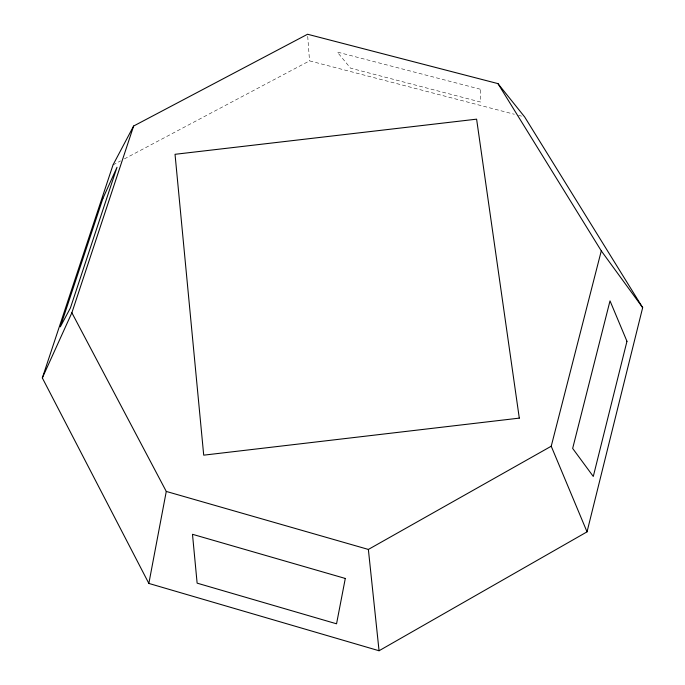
<?xml version="1.0" encoding="UTF-8"?>
<svg xmlns="http://www.w3.org/2000/svg" width="685" height="685" viewBox="0 0 685 685"><rect width="100%" height="100%" fill="white"/><g stroke="black" fill="none" stroke-linecap="round" stroke-linejoin="round"><path stroke-width="0.51" stroke-dasharray="3.42 2.57" d="M113.025 164.914L120.586 160.915M124.362 158.911L309.534 60.862L514.332 114.258M518.468 115.337L521.568 116.142M307.719 36.382L309.534 60.862M480.228 89.204L337.285 52.069L350.54 68.166L480.493 102.022L480.228 89.204"/><path stroke-width="1.03" d="M148.85 583.432L166.275 491.436L71.874 312.762L133.635 126.023L307.556 34.25L497.952 83.613L524.667 116.955L642.667 307.633L587.036 531.851L379.053 650.75L148.85 583.432L42.333 377.932L113.025 164.914L133.635 126.023M587.036 531.851L551.228 446.226L601.284 250.864L497.952 83.613M42.333 377.932L71.874 312.762M166.275 491.436L368.367 549.438L551.228 446.226M601.284 250.864L642.667 307.633M368.367 549.438L379.053 650.75M345.3 578.457L336.549 623.804L197.126 583.149L192.485 534.3L345.3 578.457M626.963 341.293L593.287 476.452L572.66 448.427L610.01 300.852L626.963 341.293M102.947 198.342L60.323 326.839L70.418 307.942L117.015 167.243L102.947 198.342M519.298 418.124L203.71 455.165L175.035 154.305L476.606 119.164L519.298 418.124"/></g></svg>
